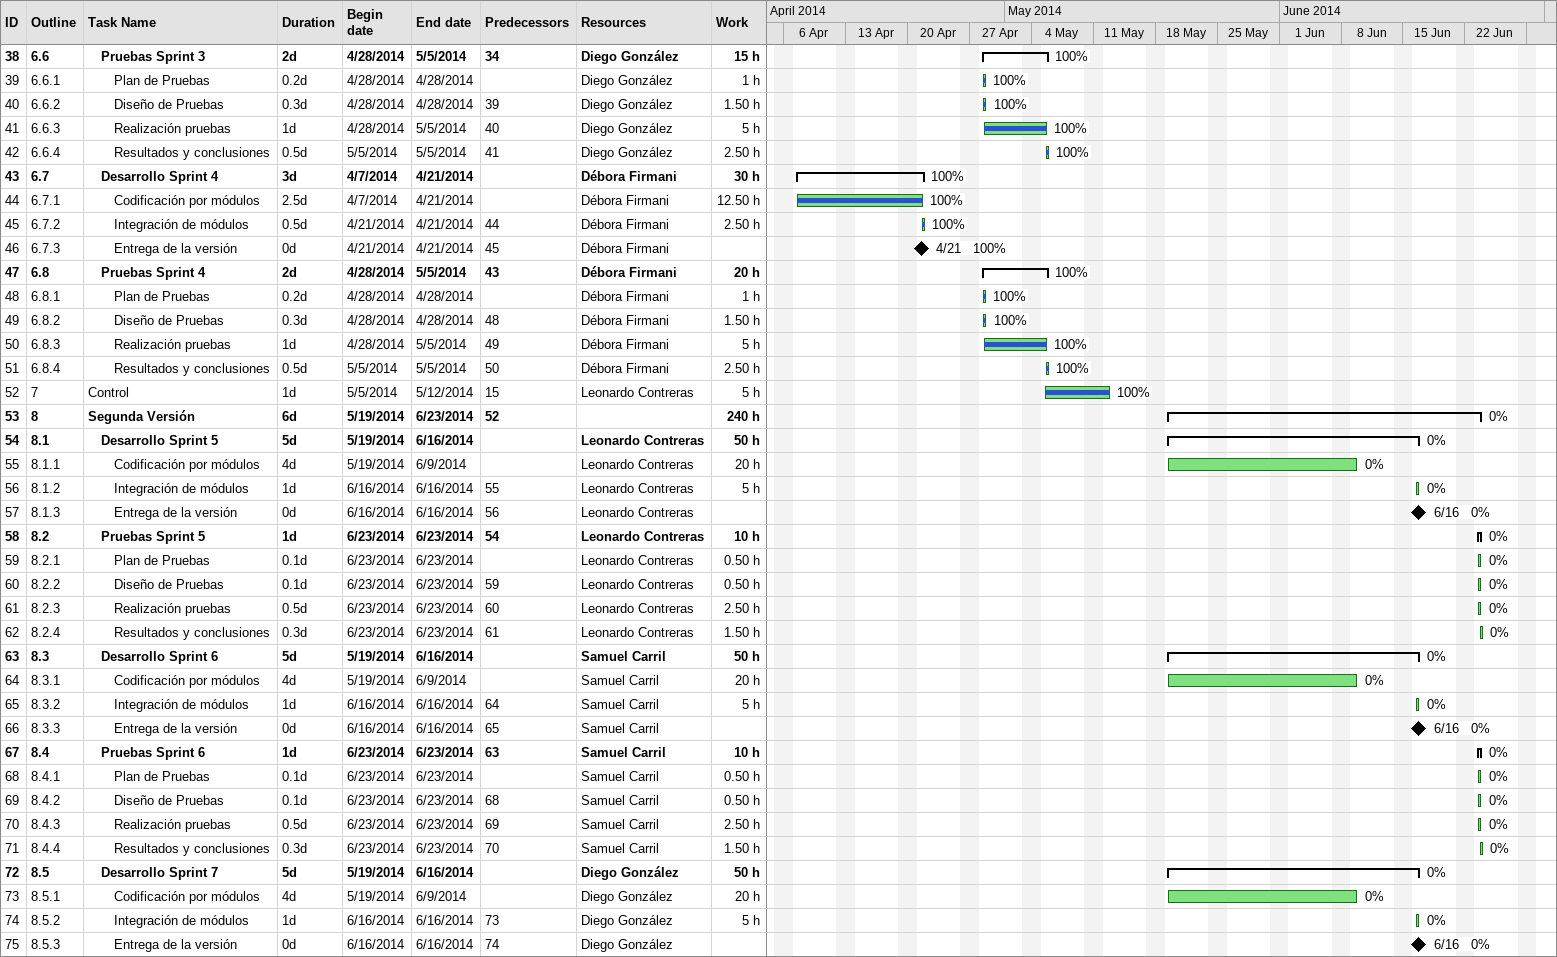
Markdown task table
| ID | WBS | Task | Duration | Start | Finish | Predecessors | Resources | % complete | Work (h) |
|---|---|---|---|---|---|---|---|---|---|
| 38 | 6.6 | **Pruebas Sprint 3** | 2d | 2014-04-28 | 2014-05-05 | 34 | Diego González | 100 | 15 |
| 39 | 6.6.1 | Plan de Pruebas | 0.2d | 2014-04-28 | 2014-04-28 |  | Diego González | 100 | 1 |
| 40 | 6.6.2 | Diseño de Pruebas | 0.3d | 2014-04-28 | 2014-04-28 | 39 | Diego González | 100 | 1.50 |
| 41 | 6.6.3 | Realización pruebas | 1d | 2014-04-28 | 2014-05-05 | 40 | Diego González | 100 | 5 |
| 42 | 6.6.4 | Resultados y conclusiones | 0.5d | 2014-05-05 | 2014-05-05 | 41 | Diego González | 100 | 2.50 |
| 43 | 6.7 | **Desarrollo Sprint 4** | 3d | 2014-04-07 | 2014-04-21 |  | Débora Firmani | 100 | 30 |
| 44 | 6.7.1 | Codificación por módulos | 2.5d | 2014-04-07 | 2014-04-21 |  | Débora Firmani | 100 | 12.50 |
| 45 | 6.7.2 | Integración de módulos | 0.5d | 2014-04-21 | 2014-04-21 | 44 | Débora Firmani | 100 | 2.50 |
| 46 | 6.7.3 | Entrega de la versión | 0d | 2014-04-21 | 2014-04-21 | 45 | Débora Firmani | 100 |  |
| 47 | 6.8 | **Pruebas Sprint 4** | 2d | 2014-04-28 | 2014-05-05 | 43 | Débora Firmani | 100 | 20 |
| 48 | 6.8.1 | Plan de Pruebas | 0.2d | 2014-04-28 | 2014-04-28 |  | Débora Firmani | 100 | 1 |
| 49 | 6.8.2 | Diseño de Pruebas | 0.3d | 2014-04-28 | 2014-04-28 | 48 | Débora Firmani | 100 | 1.50 |
| 50 | 6.8.3 | Realización pruebas | 1d | 2014-04-28 | 2014-05-05 | 49 | Débora Firmani | 100 | 5 |
| 51 | 6.8.4 | Resultados y conclusiones | 0.5d | 2014-05-05 | 2014-05-05 | 50 | Débora Firmani | 100 | 2.50 |
| 52 | 7 | Control | 1d | 2014-05-05 | 2014-05-12 | 15 | Leonardo Contreras | 100 | 5 |
| 53 | 8 | **Segunda Versión** | 6d | 2014-05-19 | 2014-06-23 | 52 |  | 0 | 240 |
| 54 | 8.1 | **Desarrollo Sprint 5** | 5d | 2014-05-19 | 2014-06-16 |  | Leonardo Contreras | 0 | 50 |
| 55 | 8.1.1 | Codificación por módulos | 4d | 2014-05-19 | 2014-06-09 |  | Leonardo Contreras | 0 | 20 |
| 56 | 8.1.2 | Integración de módulos | 1d | 2014-06-16 | 2014-06-16 | 55 | Leonardo Contreras | 0 | 5 |
| 57 | 8.1.3 | Entrega de la versión | 0d | 2014-06-16 | 2014-06-16 | 56 | Leonardo Contreras | 0 |  |
| 58 | 8.2 | **Pruebas Sprint 5** | 1d | 2014-06-23 | 2014-06-23 | 54 | Leonardo Contreras | 0 | 10 |
| 59 | 8.2.1 | Plan de Pruebas | 0.1d | 2014-06-23 | 2014-06-23 |  | Leonardo Contreras | 0 | 0.50 |
| 60 | 8.2.2 | Diseño de Pruebas | 0.1d | 2014-06-23 | 2014-06-23 | 59 | Leonardo Contreras | 0 | 0.50 |
| 61 | 8.2.3 | Realización pruebas | 0.5d | 2014-06-23 | 2014-06-23 | 60 | Leonardo Contreras | 0 | 2.50 |
| 62 | 8.2.4 | Resultados y conclusiones | 0.3d | 2014-06-23 | 2014-06-23 | 61 | Leonardo Contreras | 0 | 1.50 |
| 63 | 8.3 | **Desarrollo Sprint 6** | 5d | 2014-05-19 | 2014-06-16 |  | Samuel Carril | 0 | 50 |
| 64 | 8.3.1 | Codificación por módulos | 4d | 2014-05-19 | 2014-06-09 |  | Samuel Carril | 0 | 20 |
| 65 | 8.3.2 | Integración de módulos | 1d | 2014-06-16 | 2014-06-16 | 64 | Samuel Carril | 0 | 5 |
| 66 | 8.3.3 | Entrega de la versión | 0d | 2014-06-16 | 2014-06-16 | 65 | Samuel Carril | 0 |  |
| 67 | 8.4 | **Pruebas Sprint 6** | 1d | 2014-06-23 | 2014-06-23 | 63 | Samuel Carril | 0 | 10 |
| 68 | 8.4.1 | Plan de Pruebas | 0.1d | 2014-06-23 | 2014-06-23 |  | Samuel Carril | 0 | 0.50 |
| 69 | 8.4.2 | Diseño de Pruebas | 0.1d | 2014-06-23 | 2014-06-23 | 68 | Samuel Carril | 0 | 0.50 |
| 70 | 8.4.3 | Realización pruebas | 0.5d | 2014-06-23 | 2014-06-23 | 69 | Samuel Carril | 0 | 2.50 |
| 71 | 8.4.4 | Resultados y conclusiones | 0.3d | 2014-06-23 | 2014-06-23 | 70 | Samuel Carril | 0 | 1.50 |
| 72 | 8.5 | **Desarrollo Sprint 7** | 5d | 2014-05-19 | 2014-06-16 |  | Diego González | 0 | 50 |
| 73 | 8.5.1 | Codificación por módulos | 4d | 2014-05-19 | 2014-06-09 |  | Diego González | 0 | 20 |
| 74 | 8.5.2 | Integración de módulos | 1d | 2014-06-16 | 2014-06-16 | 73 | Diego González | 0 | 5 |
| 75 | 8.5.3 | Entrega de la versión | 0d | 2014-06-16 | 2014-06-16 | 74 | Diego González | 0 |  |
